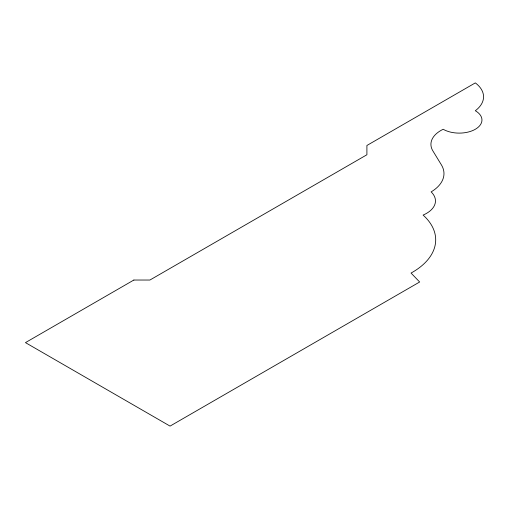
<?xml version="1.0" encoding="UTF-8"?>
<svg xmlns="http://www.w3.org/2000/svg" width="509" height="509" viewBox="0 0 509 509"><rect width="100%" height="100%" fill="white"/><g stroke="black" fill="none" stroke-linecap="round" stroke-linejoin="round"><path stroke-width="0.76" d="M133.854 280.033L25.45 342.621L170.051 426.103L419.651 281.999L411.043 273.053A79.398 45.842 0 0 0 423.094 215.078A30.445 17.58 0 0 0 431.129 191.887A45.549 26.296 0 0 0 441.386 164.852L432.854 150.855A33.944 19.596 0 0 1 443.18 129.273A22.72 13.119 0 0 0 475.311 129.273A22.72 13.119 0 0 0 475.311 110.727A39.365 22.727 0 0 0 475.311 82.897L366.906 145.479L366.906 154.755L149.92 280.033L133.854 280.033"/></g></svg>
